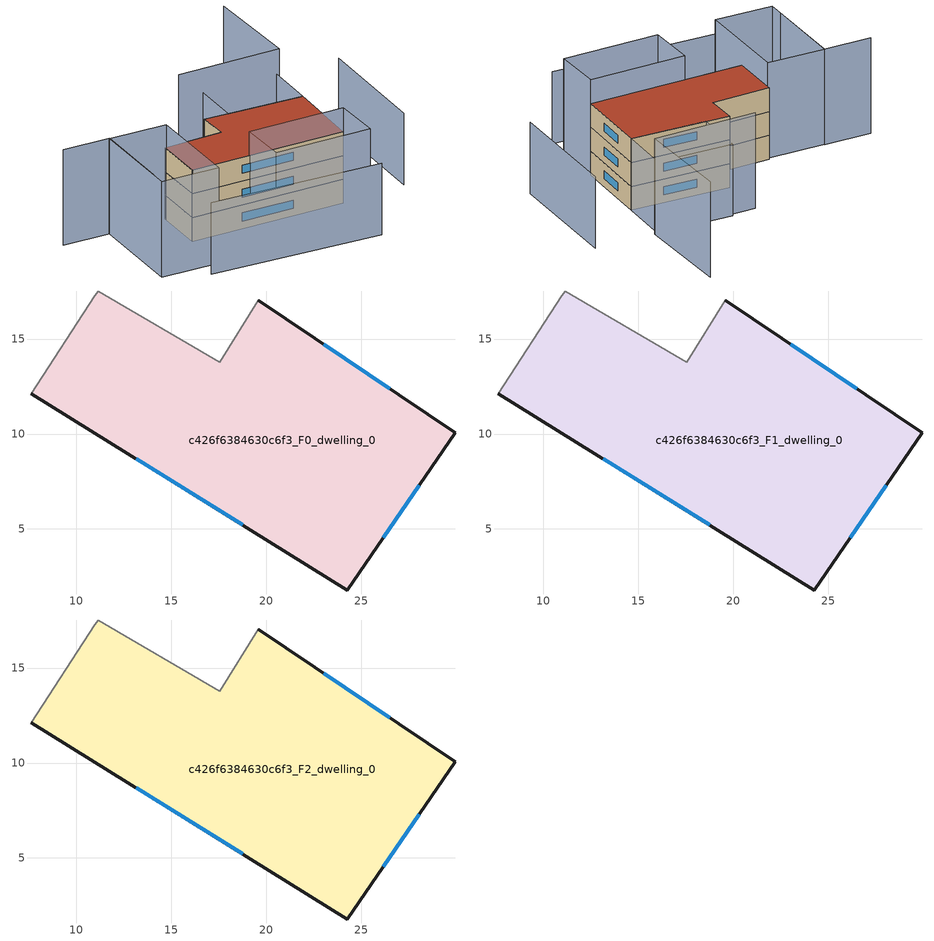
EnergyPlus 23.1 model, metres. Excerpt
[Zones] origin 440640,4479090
c426f6384630c6f3_F0_dwelling_0
 floor ground (EU_floor_Construction): 29.96,10.06 24.28,1.79 7.63,12.12 10.98,17.28 11.15,17.53 17.56,13.78 19.59,17.04 z0
 wall outside (EU_wall_Construction): 7.63,12.12 24.28,1.79 29.96,10.06 19.59,17.04 z0:3
 wall adiabatic (EU_wall_Construction): 19.59,17.04 17.56,13.78 11.15,17.53 10.98,17.28 7.63,12.12 z0:3
 window (EU_Window_Construction): 26.52,12.37 23.03,14.73 / 26.16,4.53 28.08,7.31 / 13.15,8.69 18.76,5.21 z0.99:2.01
c426f6384630c6f3_F1_dwelling_0
 floor to c426f6384630c6f3_F0_dwelling_0 (EU_floor_Construction): 29.96,10.06 24.28,1.79 7.63,12.12 10.98,17.28 11.15,17.53 17.56,13.78 19.59,17.04 z3
 wall outside (EU_wall_Construction): 7.63,12.12 24.28,1.79 29.96,10.06 19.59,17.04 z3:6
 wall adiabatic (EU_wall_Construction): 19.59,17.04 17.56,13.78 11.15,17.53 10.98,17.28 7.63,12.12 z3:6
 window (EU_Window_Construction): 26.52,12.37 23.03,14.73 / 26.16,4.53 28.08,7.31 / 13.15,8.69 18.76,5.21 z3.99:5.01
c426f6384630c6f3_F2_dwelling_0
 floor to c426f6384630c6f3_F1_dwelling_0 (EU_floor_Construction): 29.96,10.06 24.28,1.79 7.63,12.12 10.98,17.28 11.15,17.53 17.56,13.78 19.59,17.04 z6
 wall outside (EU_wall_Construction): 7.63,12.12 24.28,1.79 29.96,10.06 19.59,17.04 z6:9
 wall adiabatic (EU_wall_Construction): 19.59,17.04 17.56,13.78 11.15,17.53 10.98,17.28 7.63,12.12 z6:9
 window (EU_Window_Construction): 26.52,12.37 23.03,14.73 / 26.16,4.53 28.08,7.31 / 13.15,8.69 18.76,5.21 z6.99:8.01
 roof outside (EU_roof_Construction): 24.28,1.79 29.96,10.06 19.59,17.04 17.56,13.78 11.15,17.53 10.98,17.28 7.63,12.12 z9
shading: 1.34,6.27 19.34,-5.83 / 31.65,-1.98 40.34,11.13 / 17.44,13.6 11.15,17.53 / 33.56,15.46 29.96,10.06 / 29.96,10.06 22.06,15.33 / 22.06,15.33 25.66,20.73 / 25.66,20.73 33.56,15.46 z0:9; -0.08,24.48 4.92,21.22 / 4.92,21.22 -0.82,12.43 / 40.5,25.94 33.94,15.22 / 33.94,15.22 22.77,22.06 / 13.94,8.22 24.28,1.79 / 24.28,1.79 21.05,-3.41 / 21.05,-3.41 10.71,3.01 / 10.71,3.01 13.94,8.22 / -1.86,10.83 4.89,21.24 / 4.89,21.24 11,17.27 / 11,17.27 4.25,6.87 / 4.25,6.87 -1.86,10.83 z0:12
[Building]
EU S2 Campaign: North Axis=0; Terrain=City; Solar Distribution=FullExterior
[Site:Location]
Madrid: Latitude=40.5; Longitude=-3.5; Time Zone=1; Elevation=609
[SizingPeriod:WeatherFileDays]
AnnualSizingPeriod: Begin Month=1; Begin Day of Month=1; End Month=12; End Day of Month=31; Day of Week for Start Day=Monday; Use Weather File Daylight Saving Period=No; Use Weather File Rain and Snow Indicators=No
[MATERIAL]
EU_InternalMass_Material: Roughness=MediumRough; Thickness=0.1; Conductivity=1; Density=1800; Specific Heat=900; Thermal Absorptance=0.9; Solar Absorptance=0.7; Visible Absorptance=0.7
[MATERIAL:NOMASS] Roughness=MediumRough; Thermal Absorptance=0.9; Solar Absorptance=0.7; Visible Absorptance=0.7
Name | Thermal Resistance
EU_wall_NoMass | 0.609216
EU_roof_NoMass | 0.513268
EU_floor_NoMass | 0.568163
[WINDOWMATERIAL:SIMPLEGLAZINGSYSTEM]
EU_Window_SimpleGlazing: UFactor=5.50606; Solar Heat Gain Coefficient=0.85; Visible Transmittance=0.85
[CONSTRUCTION]
EU_wall_Construction: EU_wall_NoMass
EU_roof_Construction: EU_roof_NoMass
EU_floor_Construction: EU_floor_NoMass
EU_InternalMass_Construction: EU_InternalMass_Material
EU_Window_Construction: EU_Window_SimpleGlazing
[ZONE] Type=1; Multiplier=1; Ceiling Height=autocalculate; Volume=524.825; Floor Area=autocalculate; Part of Total Floor Area=Yes
c426f6384630c6f3_F0_dwelling_0; c426f6384630c6f3_F1_dwelling_0; c426f6384630c6f3_F2_dwelling_0
[INTERNALMASS] Construction=EU_InternalMass_Construction; Surface Area=174.863
Name | Zone or ZoneList
c426f6384630c6f3_F0_dwelling_0_EU_InternalMass | c426f6384630c6f3_F0_dwelling_0
c426f6384630c6f3_F1_dwelling_0_EU_InternalMass | c426f6384630c6f3_F1_dwelling_0
c426f6384630c6f3_F2_dwelling_0_EU_InternalMass | c426f6384630c6f3_F2_dwelling_0
[OTHEREQUIPMENT] Fuel Type=Electricity; Design Level Calculation Method=Watts/Area; Power per Zone Floor Area=1; Fraction Latent=0; Fraction Radiant=0; Fraction Lost=0; Carbon Dioxide Generation Rate=0; EndUse Subcategory=EU_Step8_InternalGains
Name | Zone or ZoneList or Space or SpaceList | Schedule
EU_Step8_InternalGain_c426f6384630c6f3_F0_dwelling_0_f000 | c426f6384630c6f3_F0_dwelling_0 | EU_Step8_GainSchedule_c426f6384630c6f3_F0_dwelling_0_f000
EU_Step8_InternalGain_c426f6384630c6f3_F1_dwelling_0_f000 | c426f6384630c6f3_F1_dwelling_0 | EU_Step8_GainSchedule_c426f6384630c6f3_F1_dwelling_0_f000
EU_Step8_InternalGain_c426f6384630c6f3_F2_dwelling_0_f000 | c426f6384630c6f3_F2_dwelling_0 | EU_Step8_GainSchedule_c426f6384630c6f3_F2_dwelling_0_f000
[ZONEVENTILATION:DESIGNFLOWRATE] Schedule=EU_AlwaysOn; Design Flow Rate Calculation Method=AirChanges/Hour; Air Changes per Hour=0.752966; Ventilation Type=Natural; Fan Pressure Rise=0; Fan Total Efficiency=1; Constant Term Coefficient=1; Temperature Term Coefficient=0; Velocity Term Coefficient=0; Velocity Squared Term Coefficient=0; Minimum Indoor Temperature=-100; Maximum Indoor Temperature=100; Delta Temperature=-100; Minimum Outdoor Temperature=-100; Maximum Outdoor Temperature=100; Maximum Wind Speed=40
Name | Zone or ZoneList or Space or SpaceList
EU_ConstantAir_c426f6384630c6f3_F0_dwelling_0 | c426f6384630c6f3_F0_dwelling_0
EU_ConstantAir_c426f6384630c6f3_F1_dwelling_0 | c426f6384630c6f3_F1_dwelling_0
EU_ConstantAir_c426f6384630c6f3_F2_dwelling_0 | c426f6384630c6f3_F2_dwelling_0
[HVACTEMPLATE:THERMOSTAT] Constant Heating Setpoint=20; Constant Cooling Setpoint=50
EU_HeatOnly_c426f6384630c6f3_F0_dwelling_0; EU_HeatOnly_c426f6384630c6f3_F1_dwelling_0; EU_HeatOnly_c426f6384630c6f3_F2_dwelling_0
[HVACTEMPLATE:ZONE:IDEALLOADSAIRSYSTEM] System Availability Schedule=EU_AlwaysOn; Maximum Heating Supply Air Temperature=50; Minimum Cooling Supply Air Temperature=13; Maximum Heating Supply Air Humidity Ratio=0.0156; Minimum Cooling Supply Air Humidity Ratio=0.0077; Heating Limit=NoLimit; Cooling Limit=NoLimit; Heating Availability Schedule=EU_AlwaysOn; Cooling Availability Schedule=EU_CoolingOff; Dehumidification Control Type=ConstantSensibleHeatRatio; Cooling Sensible Heat Ratio=0.7; Dehumidification Setpoint=60; Humidification Control Type=None; Humidification Setpoint=30; Outdoor Air Method=None; Outdoor Air Flow Rate per Person=0.00944; Outdoor Air Flow Rate per Zone Floor Area=0; Outdoor Air Flow Rate per Zone=0; Demand Controlled Ventilation Type=None; Outdoor Air Economizer Type=NoEconomizer; Heat Recovery Type=None; Sensible Heat Recovery Effectiveness=0.7; Latent Heat Recovery Effectiveness=0.65
Name | Template Thermostat
c426f6384630c6f3_F0_dwelling_0 | EU_HeatOnly_c426f6384630c6f3_F0_dwelling_0
c426f6384630c6f3_F1_dwelling_0 | EU_HeatOnly_c426f6384630c6f3_F1_dwelling_0
c426f6384630c6f3_F2_dwelling_0 | EU_HeatOnly_c426f6384630c6f3_F2_dwelling_0
[SIZING:ZONE] Zone Cooling Design Supply Air Temperature Input Method=SupplyAirTemperature; Zone Cooling Design Supply Air Temperature=13; Zone Heating Design Supply Air Temperature Input Method=SupplyAirTemperature; Zone Heating Design Supply Air Temperature=50; Zone Cooling Design Supply Air Humidity Ratio=0.008; Zone Heating Design Supply Air Humidity Ratio=0.008; Cooling Design Air Flow Method=DesignDay; Cooling Design Air Flow Rate=0; Cooling Minimum Air Flow per Zone Floor Area=0.000762; Cooling Minimum Air Flow=0; Cooling Minimum Air Flow Fraction=0.2; Heating Design Air Flow Method=DesignDay; Heating Design Air Flow Rate=0; Heating Maximum Air Flow per Zone Floor Area=0.002032; Heating Maximum Air Flow=0.141576; Heating Maximum Air Flow Fraction=0.3; Account for Dedicated Outdoor Air System=No; Dedicated Outdoor Air System Control Strategy=NeutralSupplyAir; Dedicated Outdoor Air Low Setpoint Temperature for Design=autosize; Dedicated Outdoor Air High Setpoint Temperature for Design=autosize; Zone Load Sizing Method=Sensible Load Only No Latent Load; Zone Latent Cooling Design Supply Air Humidity Ratio Input Method=HumidityRatioDifference; Zone Cooling Design Supply Air Humidity Ratio Difference=0.005; Zone Latent Heating Design Supply Air Humidity Ratio Input Method=HumidityRatioDifference; Zone Humidification Design Supply Air Humidity Ratio Difference=0.005
c426f6384630c6f3_F0_dwelling_0; c426f6384630c6f3_F1_dwelling_0; c426f6384630c6f3_F2_dwelling_0
[SCHEDULE:CONSTANT]
Name | Hourly Value
EU_AlwaysOn | 1
EU_CoolingOff | 0
[SCHEDULE:FILE] Column Number=1; Rows to Skip at Top=0; Number of Hours of Data=8760; Column Separator=Comma; Interpolate to Timestep=No; Minutes per Item=60; Adjust Schedule for Daylight Savings=Yes
Name | File
EU_Step8_GainSchedule_c426f6384630c6f3_F0_dwelling_0_f000 | ../../schedules/c426f6384630c6f3/c426f6384630c6f3_F0_dwelling_0_f000_gain.csv
EU_Step8_GainSchedule_c426f6384630c6f3_F1_dwelling_0_f000 | ../../schedules/c426f6384630c6f3/c426f6384630c6f3_F1_dwelling_0_f000_gain.csv
EU_Step8_GainSchedule_c426f6384630c6f3_F2_dwelling_0_f000 | ../../schedules/c426f6384630c6f3/c426f6384630c6f3_F2_dwelling_0_f000_gain.csv
